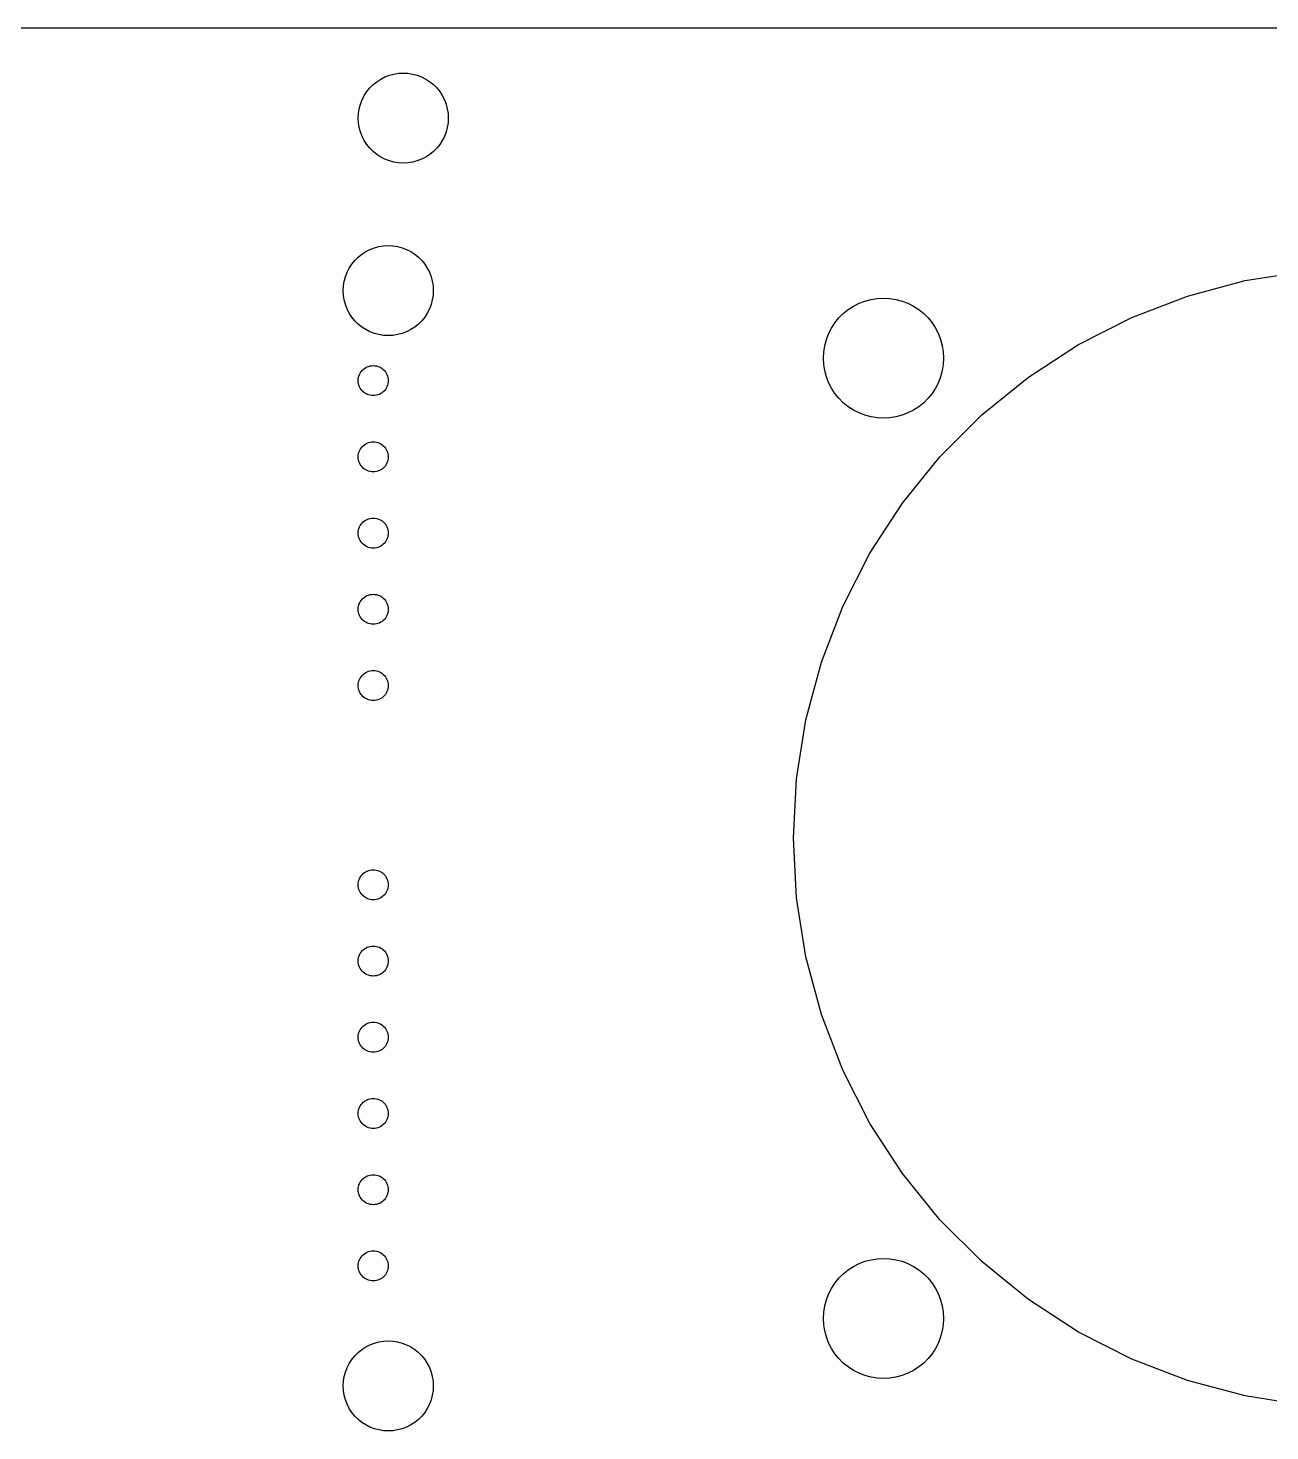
# Model space of a CAD drawing. Header units: metres. Extents: x -95 to 70, y -82 to 45.
# Drawn here: x -12.5 to 28.87, y -1.75 to 45 of the extents above; entities that cross this region are included whole.
import ezdxf

# ---------------------------------------------------------------- set-up
doc = ezdxf.new("R2010")
doc.units = ezdxf.units.M

msp = doc.modelspace()

# ---------------------------------------------------------------- linework, layer by layer
for p, q in [((70, 45), (-70, 45)), ((-0.311859, 43.4672), (-0.156784, 43.4918)), ((-0.156784, 43.4918), (0, 43.5)), ((0, 43.5), (0.156784, 43.4918)), ((0.156784, 43.4918), (0.311859, 43.4672)), ((-1.11472, 43.0037), (-1.00369, 43.1147)), ((-1.00369, 43.1147), (-0.881668, 43.2135)), ((-0.881668, 43.2135), (-0.75, 43.299)), ((-0.75, 43.299), (-0.610092, 43.3703)), ((-0.610092, 43.3703), (-0.463516, 43.4266)), ((-0.463516, 43.4266), (-0.311859, 43.4672)), ((0.311859, 43.4672), (0.463516, 43.4266)), ((0.463516, 43.4266), (0.610092, 43.3703)), ((0.610092, 43.3703), (0.75, 43.299)), ((0.75, 43.299), (0.881668, 43.2135)), ((0.881668, 43.2135), (1.00369, 43.1147)), ((1.00369, 43.1147), (1.11472, 43.0037)), ((-1.42657, 42.4635), (-1.37032, 42.6101)), ((-1.37032, 42.6101), (-1.29903, 42.75)), ((-1.29903, 42.75), (-1.21352, 42.8817)), ((-1.21352, 42.8817), (-1.11472, 43.0037)), ((1.11472, 43.0037), (1.21352, 42.8817)), ((1.21352, 42.8817), (1.29903, 42.75)), ((1.29903, 42.75), (1.37032, 42.6101)), ((1.37032, 42.6101), (1.42657, 42.4635)), ((-1.5, 42), (-1.49178, 42.1568)), ((-1.49178, 42.1568), (-1.46721, 42.3119)), ((-1.46721, 42.3119), (-1.42657, 42.4635)), ((1.42657, 42.4635), (1.46721, 42.3119)), ((1.46721, 42.3119), (1.49178, 42.1568)), ((1.49178, 42.1568), (1.5, 42)), ((-1.49178, 41.8432), (-1.5, 42)), ((-1.46721, 41.6881), (-1.49178, 41.8432)), ((-1.42657, 41.5365), (-1.46721, 41.6881)), ((1.46721, 41.6881), (1.42657, 41.5365)), ((1.49178, 41.8432), (1.46721, 41.6881)), ((1.5, 42), (1.49178, 41.8432)), ((-1.37032, 41.3899), (-1.42657, 41.5365)), ((-1.29903, 41.25), (-1.37032, 41.3899)), ((-1.21352, 41.1183), (-1.29903, 41.25)), ((1.29903, 41.25), (1.21352, 41.1183)), ((1.37032, 41.3899), (1.29903, 41.25)), ((1.42657, 41.5365), (1.37032, 41.3899)), ((-1.11472, 40.9963), (-1.21352, 41.1183)), ((-1.00369, 40.8853), (-1.11472, 40.9963)), ((-0.881668, 40.7865), (-1.00369, 40.8853)), ((-0.75, 40.701), (-0.881668, 40.7865)), ((-0.610092, 40.6297), (-0.75, 40.701)), ((0.75, 40.701), (0.610092, 40.6297)), ((0.881668, 40.7865), (0.75, 40.701)), ((1.00369, 40.8853), (0.881668, 40.7865)), ((1.11472, 40.9963), (1.00369, 40.8853)), ((1.21352, 41.1183), (1.11472, 40.9963)), ((-0.463516, 40.5734), (-0.610092, 40.6297)), ((-0.311859, 40.5328), (-0.463516, 40.5734)), ((-0.156784, 40.5082), (-0.311859, 40.5328)), ((0, 40.5), (-0.156784, 40.5082)), ((0.156784, 40.5082), (0, 40.5)), ((0.311859, 40.5328), (0.156784, 40.5082)), ((0.463516, 40.5734), (0.311859, 40.5328)), ((0.610092, 40.6297), (0.463516, 40.5734)), ((-1.50369, 37.3647), (-1.38167, 37.4635)), ((-1.38167, 37.4635), (-1.25, 37.549)), ((-1.25, 37.549), (-1.11009, 37.6203)), ((-1.11009, 37.6203), (-0.963516, 37.6766)), ((-0.963516, 37.6766), (-0.811859, 37.7172)), ((-0.811859, 37.7172), (-0.656784, 37.7418)), ((-0.656784, 37.7418), (-0.5, 37.75)), ((-0.5, 37.75), (-0.343201, 37.7418)), ((-0.343201, 37.7418), (-0.188126, 37.7172)), ((-0.188126, 37.7172), (-0.036469, 37.6766)), ((-0.036469, 37.6766), (0.110107, 37.6203)), ((0.110107, 37.6203), (0.25, 37.549)), ((0.25, 37.549), (0.381683, 37.4635)), ((0.381683, 37.4635), (0.503708, 37.3647)), ((-1.87032, 36.8601), (-1.79903, 37)), ((-1.79903, 37), (-1.71352, 37.1317)), ((-1.71352, 37.1317), (-1.61472, 37.2537)), ((-1.61472, 37.2537), (-1.50369, 37.3647)), ((0.503708, 37.3647), (0.614731, 37.2537)), ((0.614731, 37.2537), (0.713531, 37.1317)), ((0.713531, 37.1317), (0.799042, 37)), ((0.799042, 37), (0.870331, 36.8601)), ((-1.99178, 36.4068), (-1.96721, 36.5619)), ((-1.96721, 36.5619), (-1.92657, 36.7135)), ((-1.92657, 36.7135), (-1.87032, 36.8601)), ((0.870331, 36.8601), (0.92659, 36.7135)), ((0.92659, 36.7135), (0.967224, 36.5619)), ((0.967224, 36.5619), (0.991791, 36.4068)), ((26.1287, 36.0701), (28.0497, 36.5848)), ((28.0497, 36.5848), (30.0139, 36.8959)), ((-2, 36.25), (-1.99178, 36.4068)), ((-1.99178, 36.0932), (-2, 36.25)), ((-1.96721, 35.9381), (-1.99178, 36.0932)), ((0.991791, 36.0932), (0.967224, 35.9381)), ((0.991791, 36.4068), (1, 36.25)), ((1, 36.25), (0.991791, 36.0932)), ((15.7909, 35.989), (16, 36)), ((16, 36), (16.209, 35.989)), ((24.272, 35.3574), (26.1287, 36.0701)), ((-1.92657, 35.7865), (-1.96721, 35.9381)), ((-1.87032, 35.6399), (-1.92657, 35.7865)), ((-1.79903, 35.5), (-1.87032, 35.6399)), ((0.870331, 35.6399), (0.799042, 35.5)), ((0.92659, 35.7865), (0.870331, 35.6399)), ((0.967224, 35.9381), (0.92659, 35.7865)), ((14.6617, 35.4863), (14.8244, 35.618)), ((14.8244, 35.618), (15, 35.732)), ((15, 35.732), (15.1865, 35.8271)), ((15.1865, 35.8271), (15.382, 35.9021)), ((15.382, 35.9021), (15.5842, 35.9563)), ((15.5842, 35.9563), (15.7909, 35.989)), ((16.209, 35.989), (16.4158, 35.9563)), ((16.4158, 35.9563), (16.618, 35.9021)), ((16.618, 35.9021), (16.8135, 35.8271)), ((16.8135, 35.8271), (17, 35.732)), ((17, 35.732), (17.1756, 35.618)), ((17.1756, 35.618), (17.3383, 35.4863)), ((-1.71352, 35.3683), (-1.79903, 35.5)), ((-1.61472, 35.2463), (-1.71352, 35.3683)), ((-1.50369, 35.1353), (-1.61472, 35.2463)), ((-1.38167, 35.0365), (-1.50369, 35.1353)), ((0.503708, 35.1353), (0.381683, 35.0365)), ((0.614731, 35.2463), (0.503708, 35.1353)), ((0.713531, 35.3683), (0.614731, 35.2463)), ((0.799042, 35.5), (0.713531, 35.3683)), ((14.2679, 35), (14.382, 35.1756)), ((14.382, 35.1756), (14.5137, 35.3383)), ((14.5137, 35.3383), (14.6617, 35.4863)), ((17.3383, 35.4863), (17.4863, 35.3383)), ((17.4863, 35.3383), (17.618, 35.1756)), ((17.618, 35.1756), (17.732, 35)), ((22.5, 34.4545), (24.272, 35.3574)), ((-1.25, 34.951), (-1.38167, 35.0365)), ((-1.11009, 34.8797), (-1.25, 34.951)), ((-0.963516, 34.8234), (-1.11009, 34.8797)), ((-0.811859, 34.7828), (-0.963516, 34.8234)), ((-0.656784, 34.7582), (-0.811859, 34.7828)), ((-0.5, 34.75), (-0.656784, 34.7582)), ((-0.343201, 34.7582), (-0.5, 34.75)), ((-0.188126, 34.7828), (-0.343201, 34.7582)), ((-0.036469, 34.8234), (-0.188126, 34.7828)), ((0.110107, 34.8797), (-0.036469, 34.8234)), ((0.25, 34.951), (0.110107, 34.8797)), ((0.381683, 35.0365), (0.25, 34.951)), ((14.0437, 34.4158), (14.0979, 34.618)), ((14.0979, 34.618), (14.1729, 34.8135)), ((14.1729, 34.8135), (14.2679, 35)), ((17.732, 35), (17.8271, 34.8135)), ((17.8271, 34.8135), (17.9021, 34.618)), ((17.9021, 34.618), (17.9563, 34.4158)), ((14, 34), (14.011, 34.209)), ((14.011, 34.209), (14.0437, 34.4158)), ((17.9563, 34.4158), (17.989, 34.209)), ((17.989, 34.209), (18, 34)), ((20.8321, 33.3713), (22.5, 34.4545)), ((-1.29388, 33.6545), (-1.25, 33.683)), ((-1.25, 33.683), (-1.20335, 33.7068)), ((-1.20335, 33.7068), (-1.1545, 33.7255)), ((-1.1545, 33.7255), (-1.10394, 33.7391)), ((-1.10394, 33.7391), (-1.05226, 33.7473)), ((-1.05226, 33.7473), (-1, 33.75)), ((-1, 33.75), (-0.947739, 33.7473)), ((-0.947739, 33.7473), (-0.896057, 33.7391)), ((-0.896057, 33.7391), (-0.845505, 33.7255)), ((-0.845505, 33.7255), (-0.796646, 33.7068)), ((-0.796646, 33.7068), (-0.75, 33.683)), ((-0.75, 33.683), (-0.706116, 33.6545)), ((14.011, 33.7909), (14, 34)), ((14.0437, 33.5842), (14.011, 33.7909)), ((17.989, 33.7909), (17.9563, 33.5842)), ((18, 34), (17.989, 33.7909)), ((-1.5, 33.25), (-1.49725, 33.3023)), ((-1.49725, 33.1977), (-1.5, 33.25)), ((-1.49725, 33.3023), (-1.48906, 33.3539)), ((-1.48906, 33.1461), (-1.49725, 33.1977)), ((-1.48906, 33.3539), (-1.47552, 33.4045)), ((-1.47552, 33.4045), (-1.45677, 33.4534)), ((-1.45677, 33.4534), (-1.433, 33.5)), ((-1.433, 33.5), (-1.4045, 33.5439)), ((-1.4045, 33.5439), (-1.37157, 33.5846)), ((-1.37157, 33.5846), (-1.33456, 33.6216)), ((-1.33456, 33.6216), (-1.29388, 33.6545)), ((-0.706116, 33.6545), (-0.665436, 33.6216)), ((-0.665436, 33.6216), (-0.628433, 33.5846)), ((-0.628433, 33.5846), (-0.595505, 33.5439)), ((-0.595505, 33.5439), (-0.567001, 33.5)), ((-0.567001, 33.5), (-0.543228, 33.4534)), ((-0.543228, 33.4534), (-0.524475, 33.4045)), ((-0.524475, 33.4045), (-0.510941, 33.3539)), ((-0.510941, 33.3539), (-0.502747, 33.3023)), ((-0.502747, 33.1977), (-0.510941, 33.1461)), ((-0.502747, 33.3023), (-0.5, 33.25)), ((-0.5, 33.25), (-0.502747, 33.1977)), ((14.0979, 33.382), (14.0437, 33.5842)), ((14.1729, 33.1865), (14.0979, 33.382)), ((17.9021, 33.382), (17.8271, 33.1865)), ((17.9563, 33.5842), (17.9021, 33.382)), ((19.2865, 32.1198), (20.8321, 33.3713)), ((-1.47552, 33.0955), (-1.48906, 33.1461)), ((-1.45677, 33.0466), (-1.47552, 33.0955)), ((-1.433, 33), (-1.45677, 33.0466)), ((-1.4045, 32.9561), (-1.433, 33)), ((-1.37157, 32.9154), (-1.4045, 32.9561)), ((-1.33456, 32.8784), (-1.37157, 32.9154)), ((-1.29388, 32.8455), (-1.33456, 32.8784)), ((-1.25, 32.817), (-1.29388, 32.8455)), ((-1.20335, 32.7932), (-1.25, 32.817)), ((-1.1545, 32.7745), (-1.20335, 32.7932)), ((-1.10394, 32.7609), (-1.1545, 32.7745)), ((-1.05226, 32.7527), (-1.10394, 32.7609)), ((-1, 32.75), (-1.05226, 32.7527)), ((-0.947739, 32.7527), (-1, 32.75)), ((-0.896057, 32.7609), (-0.947739, 32.7527)), ((-0.845505, 32.7745), (-0.896057, 32.7609)), ((-0.796646, 32.7932), (-0.845505, 32.7745)), ((-0.75, 32.817), (-0.796646, 32.7932)), ((-0.706116, 32.8455), (-0.75, 32.817)), ((-0.665436, 32.8784), (-0.706116, 32.8455)), ((-0.628433, 32.9154), (-0.665436, 32.8784)), ((-0.595505, 32.9561), (-0.628433, 32.9154)), ((-0.567001, 33), (-0.595505, 32.9561)), ((-0.543228, 33.0466), (-0.567001, 33)), ((-0.524475, 33.0955), (-0.543228, 33.0466)), ((-0.510941, 33.1461), (-0.524475, 33.0955)), ((14.2679, 33), (14.1729, 33.1865)), ((14.382, 32.8244), (14.2679, 33)), ((14.5137, 32.6617), (14.382, 32.8244)), ((17.618, 32.8244), (17.4863, 32.6617)), ((17.732, 33), (17.618, 32.8244)), ((17.8271, 33.1865), (17.732, 33)), ((14.6617, 32.5137), (14.5137, 32.6617)), ((14.8244, 32.382), (14.6617, 32.5137)), ((15, 32.2679), (14.8244, 32.382)), ((15.1865, 32.1729), (15, 32.2679)), ((17, 32.2679), (16.8135, 32.1729)), ((17.1756, 32.382), (17, 32.2679)), ((17.3383, 32.5137), (17.1756, 32.382)), ((17.4863, 32.6617), (17.3383, 32.5137)), ((15.382, 32.0979), (15.1865, 32.1729)), ((15.5842, 32.0437), (15.382, 32.0979)), ((15.7909, 32.011), (15.5842, 32.0437)), ((16, 32), (15.7909, 32.011)), ((16.209, 32.011), (16, 32)), ((16.4158, 32.0437), (16.209, 32.011)), ((16.618, 32.0979), (16.4158, 32.0437)), ((16.8135, 32.1729), (16.618, 32.0979)), ((17.8802, 30.7135), (19.2865, 32.1198)), ((-1.48906, 30.814), (-1.47552, 30.8645)), ((-1.47552, 30.8645), (-1.45677, 30.9134)), ((-1.45677, 30.9134), (-1.433, 30.96)), ((-1.433, 30.96), (-1.4045, 31.0039)), ((-1.4045, 31.0039), (-1.37157, 31.0446)), ((-1.37157, 31.0446), (-1.33456, 31.0816)), ((-1.33456, 31.0816), (-1.29388, 31.1145)), ((-1.29388, 31.1145), (-1.25, 31.143)), ((-1.25, 31.143), (-1.20335, 31.1668)), ((-1.20335, 31.1668), (-1.1545, 31.1855)), ((-1.1545, 31.1855), (-1.10394, 31.1991)), ((-1.10394, 31.1991), (-1.05226, 31.2073)), ((-1.05226, 31.2073), (-1, 31.21)), ((-1, 31.21), (-0.947739, 31.2073)), ((-0.947739, 31.2073), (-0.896057, 31.1991)), ((-0.896057, 31.1991), (-0.845505, 31.1855)), ((-0.845505, 31.1855), (-0.796646, 31.1668)), ((-0.796646, 31.1668), (-0.75, 31.143)), ((-0.75, 31.143), (-0.706116, 31.1145)), ((-0.706116, 31.1145), (-0.665436, 31.0816)), ((-0.665436, 31.0816), (-0.628433, 31.0446)), ((-0.628433, 31.0446), (-0.595505, 31.0039)), ((-0.595505, 31.0039), (-0.567001, 30.96)), ((-0.567001, 30.96), (-0.543228, 30.9134)), ((-0.543228, 30.9134), (-0.524475, 30.8645)), ((-0.524475, 30.8645), (-0.510941, 30.814)), ((-1.5, 30.71), (-1.49725, 30.7623)), ((-1.49725, 30.6577), (-1.5, 30.71)), ((-1.49725, 30.7623), (-1.48906, 30.814)), ((-1.48906, 30.606), (-1.49725, 30.6577)), ((-1.47552, 30.5555), (-1.48906, 30.606)), ((-1.45677, 30.5066), (-1.47552, 30.5555)), ((-1.433, 30.46), (-1.45677, 30.5066)), ((-1.4045, 30.4161), (-1.433, 30.46)), ((-1.37157, 30.3754), (-1.4045, 30.4161)), ((-0.595505, 30.4161), (-0.628433, 30.3754)), ((-0.567001, 30.46), (-0.595505, 30.4161)), ((-0.543228, 30.5066), (-0.567001, 30.46)), ((-0.524475, 30.5555), (-0.543228, 30.5066)), ((-0.510941, 30.606), (-0.524475, 30.5555)), ((-0.510941, 30.814), (-0.502747, 30.7623)), ((-0.502747, 30.6577), (-0.510941, 30.606)), ((-0.502747, 30.7623), (-0.5, 30.71)), ((-0.5, 30.71), (-0.502747, 30.6577)), ((16.6287, 29.1679), (17.8802, 30.7135)), ((-1.33456, 30.3384), (-1.37157, 30.3754)), ((-1.29388, 30.3055), (-1.33456, 30.3384)), ((-1.25, 30.277), (-1.29388, 30.3055)), ((-1.20335, 30.2532), (-1.25, 30.277)), ((-1.1545, 30.2345), (-1.20335, 30.2532)), ((-1.10394, 30.2209), (-1.1545, 30.2345)), ((-1.05226, 30.2128), (-1.10394, 30.2209)), ((-1, 30.21), (-1.05226, 30.2128)), ((-0.947739, 30.2128), (-1, 30.21)), ((-0.896057, 30.2209), (-0.947739, 30.2128)), ((-0.845505, 30.2345), (-0.896057, 30.2209)), ((-0.796646, 30.2532), (-0.845505, 30.2345)), ((-0.75, 30.277), (-0.796646, 30.2532)), ((-0.706116, 30.3055), (-0.75, 30.277)), ((-0.665436, 30.3384), (-0.706116, 30.3055)), ((-0.628433, 30.3754), (-0.665436, 30.3384)), ((15.5455, 27.5), (16.6287, 29.1679)), ((-1.37157, 28.5046), (-1.33456, 28.5416)), ((-1.33456, 28.5416), (-1.29388, 28.5745)), ((-1.29388, 28.5745), (-1.25, 28.603)), ((-1.25, 28.603), (-1.20335, 28.6268)), ((-1.20335, 28.6268), (-1.1545, 28.6455)), ((-1.1545, 28.6455), (-1.10394, 28.6591)), ((-1.10394, 28.6591), (-1.05226, 28.6673)), ((-1.05226, 28.6673), (-1, 28.67)), ((-1, 28.67), (-0.947739, 28.6673)), ((-0.947739, 28.6673), (-0.896057, 28.6591)), ((-0.896057, 28.6591), (-0.845505, 28.6455)), ((-0.845505, 28.6455), (-0.796646, 28.6268)), ((-0.796646, 28.6268), (-0.75, 28.603)), ((-0.75, 28.603), (-0.706116, 28.5745)), ((-0.706116, 28.5745), (-0.665436, 28.5416)), ((-0.665436, 28.5416), (-0.628433, 28.5046)), ((-1.5, 28.17), (-1.49725, 28.2223)), ((-1.49725, 28.1177), (-1.5, 28.17)), ((-1.49725, 28.2223), (-1.48906, 28.274)), ((-1.48906, 28.0661), (-1.49725, 28.1177)), ((-1.48906, 28.274), (-1.47552, 28.3245)), ((-1.47552, 28.0155), (-1.48906, 28.0661)), ((-1.47552, 28.3245), (-1.45677, 28.3734)), ((-1.45677, 28.3734), (-1.433, 28.42)), ((-1.433, 28.42), (-1.4045, 28.4639)), ((-1.4045, 28.4639), (-1.37157, 28.5046)), ((-0.628433, 28.5046), (-0.595505, 28.4639)), ((-0.595505, 28.4639), (-0.567001, 28.42)), ((-0.567001, 28.42), (-0.543228, 28.3734)), ((-0.543228, 28.3734), (-0.524475, 28.3245)), ((-0.524475, 28.3245), (-0.510941, 28.274)), ((-0.510941, 28.0661), (-0.524475, 28.0155)), ((-0.510941, 28.274), (-0.502747, 28.2223)), ((-0.502747, 28.1177), (-0.510941, 28.0661)), ((-0.502747, 28.2223), (-0.5, 28.17)), ((-0.5, 28.17), (-0.502747, 28.1177)), ((-1.45677, 27.9666), (-1.47552, 28.0155)), ((-1.433, 27.92), (-1.45677, 27.9666)), ((-1.4045, 27.8761), (-1.433, 27.92)), ((-1.37157, 27.8354), (-1.4045, 27.8761)), ((-1.33456, 27.7984), (-1.37157, 27.8354)), ((-1.29388, 27.7655), (-1.33456, 27.7984)), ((-1.25, 27.737), (-1.29388, 27.7655)), ((-1.20335, 27.7132), (-1.25, 27.737)), ((-1.1545, 27.6945), (-1.20335, 27.7132)), ((-1.10394, 27.6809), (-1.1545, 27.6945)), ((-1.05226, 27.6727), (-1.10394, 27.6809)), ((-1, 27.67), (-1.05226, 27.6727)), ((-0.947739, 27.6727), (-1, 27.67)), ((-0.896057, 27.6809), (-0.947739, 27.6727)), ((-0.845505, 27.6945), (-0.896057, 27.6809)), ((-0.796646, 27.7132), (-0.845505, 27.6945)), ((-0.75, 27.737), (-0.796646, 27.7132)), ((-0.706116, 27.7655), (-0.75, 27.737)), ((-0.665436, 27.7984), (-0.706116, 27.7655)), ((-0.628433, 27.8354), (-0.665436, 27.7984)), ((-0.595505, 27.8761), (-0.628433, 27.8354)), ((-0.567001, 27.92), (-0.595505, 27.8761)), ((-0.543228, 27.9666), (-0.567001, 27.92)), ((-0.524475, 28.0155), (-0.543228, 27.9666)), ((14.6426, 25.728), (15.5455, 27.5)), ((-1.49725, 25.6823), (-1.48906, 25.734)), ((-1.48906, 25.734), (-1.47552, 25.7845)), ((-1.47552, 25.7845), (-1.45677, 25.8334)), ((-1.45677, 25.8334), (-1.433, 25.88)), ((-1.433, 25.88), (-1.4045, 25.9239)), ((-1.4045, 25.9239), (-1.37157, 25.9646)), ((-1.37157, 25.9646), (-1.33456, 26.0016)), ((-1.33456, 26.0016), (-1.29388, 26.0345)), ((-1.29388, 26.0345), (-1.25, 26.063)), ((-1.25, 26.063), (-1.20335, 26.0868)), ((-1.20335, 26.0868), (-1.1545, 26.1055)), ((-1.1545, 26.1055), (-1.10394, 26.1191)), ((-1.10394, 26.1191), (-1.05226, 26.1273)), ((-1.05226, 26.1273), (-1, 26.13)), ((-1, 26.13), (-0.947739, 26.1273)), ((-0.947739, 26.1273), (-0.896057, 26.1191)), ((-0.896057, 26.1191), (-0.845505, 26.1055)), ((-0.845505, 26.1055), (-0.796646, 26.0868)), ((-0.796646, 26.0868), (-0.75, 26.063)), ((-0.75, 26.063), (-0.706116, 26.0345)), ((-0.706116, 26.0345), (-0.665436, 26.0016)), ((-0.665436, 26.0016), (-0.628433, 25.9646)), ((-0.628433, 25.9646), (-0.595505, 25.9239)), ((-0.595505, 25.9239), (-0.567001, 25.88)), ((-0.567001, 25.88), (-0.543228, 25.8334)), ((-0.543228, 25.8334), (-0.524475, 25.7845)), ((-0.524475, 25.7845), (-0.510941, 25.734)), ((-0.510941, 25.734), (-0.502747, 25.6823)), ((13.9299, 23.8713), (14.6426, 25.728)), ((-1.5, 25.63), (-1.49725, 25.6823)), ((-1.49725, 25.5777), (-1.5, 25.63)), ((-1.48906, 25.526), (-1.49725, 25.5777)), ((-1.47552, 25.4755), (-1.48906, 25.526)), ((-1.45677, 25.4266), (-1.47552, 25.4755)), ((-1.433, 25.38), (-1.45677, 25.4266)), ((-1.4045, 25.3361), (-1.433, 25.38)), ((-1.37157, 25.2954), (-1.4045, 25.3361)), ((-1.33456, 25.2584), (-1.37157, 25.2954)), ((-1.29388, 25.2255), (-1.33456, 25.2584)), ((-0.665436, 25.2584), (-0.706116, 25.2255)), ((-0.628433, 25.2954), (-0.665436, 25.2584)), ((-0.595505, 25.3361), (-0.628433, 25.2954)), ((-0.567001, 25.38), (-0.595505, 25.3361)), ((-0.543228, 25.4266), (-0.567001, 25.38)), ((-0.524475, 25.4755), (-0.543228, 25.4266)), ((-0.510941, 25.526), (-0.524475, 25.4755)), ((-0.502747, 25.5777), (-0.510941, 25.526)), ((-0.502747, 25.6823), (-0.5, 25.63)), ((-0.5, 25.63), (-0.502747, 25.5777)), ((-1.25, 25.197), (-1.29388, 25.2255)), ((-1.20335, 25.1732), (-1.25, 25.197)), ((-1.1545, 25.1545), (-1.20335, 25.1732)), ((-1.10394, 25.1409), (-1.1545, 25.1545)), ((-1.05226, 25.1328), (-1.10394, 25.1409)), ((-1, 25.13), (-1.05226, 25.1328)), ((-0.947739, 25.1328), (-1, 25.13)), ((-0.896057, 25.1409), (-0.947739, 25.1328)), ((-0.845505, 25.1545), (-0.896057, 25.1409)), ((-0.796646, 25.1732), (-0.845505, 25.1545)), ((-0.75, 25.197), (-0.796646, 25.1732)), ((-0.706116, 25.2255), (-0.75, 25.197)), ((13.4152, 21.9503), (13.9299, 23.8713)), ((-1.433, 23.34), (-1.4045, 23.3839)), ((-1.4045, 23.3839), (-1.37157, 23.4246)), ((-1.37157, 23.4246), (-1.33456, 23.4616)), ((-1.33456, 23.4616), (-1.29388, 23.4945)), ((-1.29388, 23.4945), (-1.25, 23.523)), ((-1.25, 23.523), (-1.20335, 23.5468)), ((-1.20335, 23.5468), (-1.1545, 23.5655)), ((-1.1545, 23.5655), (-1.10394, 23.5791)), ((-1.10394, 23.5791), (-1.05226, 23.5873)), ((-1.05226, 23.5873), (-1, 23.59)), ((-1, 23.59), (-0.947739, 23.5873)), ((-0.947739, 23.5873), (-0.896057, 23.5791)), ((-0.896057, 23.5791), (-0.845505, 23.5655)), ((-0.845505, 23.5655), (-0.796646, 23.5468)), ((-0.796646, 23.5468), (-0.75, 23.523)), ((-0.75, 23.523), (-0.706116, 23.4945)), ((-0.706116, 23.4945), (-0.665436, 23.4616)), ((-0.665436, 23.4616), (-0.628433, 23.4246)), ((-0.628433, 23.4246), (-0.595505, 23.3839)), ((-0.595505, 23.3839), (-0.567001, 23.34)), ((-1.5, 23.09), (-1.49725, 23.1423)), ((-1.49725, 23.0378), (-1.5, 23.09)), ((-1.49725, 23.1423), (-1.48906, 23.194)), ((-1.48906, 22.9861), (-1.49725, 23.0378)), ((-1.48906, 23.194), (-1.47552, 23.2445)), ((-1.47552, 22.9355), (-1.48906, 22.9861)), ((-1.47552, 23.2445), (-1.45677, 23.2934)), ((-1.45677, 22.8866), (-1.47552, 22.9355)), ((-1.45677, 23.2934), (-1.433, 23.34)), ((-0.567001, 23.34), (-0.543228, 23.2934)), ((-0.543228, 23.2934), (-0.524475, 23.2445)), ((-0.524475, 22.9355), (-0.543228, 22.8866)), ((-0.524475, 23.2445), (-0.510941, 23.194)), ((-0.510941, 22.9861), (-0.524475, 22.9355)), ((-0.510941, 23.194), (-0.502747, 23.1423)), ((-0.502747, 23.0378), (-0.510941, 22.9861)), ((-0.502747, 23.1423), (-0.5, 23.09)), ((-0.5, 23.09), (-0.502747, 23.0378)), ((-1.433, 22.84), (-1.45677, 22.8866)), ((-1.4045, 22.7961), (-1.433, 22.84)), ((-1.37157, 22.7554), (-1.4045, 22.7961)), ((-1.33456, 22.7184), (-1.37157, 22.7554)), ((-1.29388, 22.6855), (-1.33456, 22.7184)), ((-1.25, 22.657), (-1.29388, 22.6855)), ((-1.20335, 22.6332), (-1.25, 22.657)), ((-1.1545, 22.6145), (-1.20335, 22.6332)), ((-1.10394, 22.6009), (-1.1545, 22.6145)), ((-1.05226, 22.5927), (-1.10394, 22.6009)), ((-1, 22.59), (-1.05226, 22.5927)), ((-0.947739, 22.5927), (-1, 22.59)), ((-0.896057, 22.6009), (-0.947739, 22.5927)), ((-0.845505, 22.6145), (-0.896057, 22.6009)), ((-0.796646, 22.6332), (-0.845505, 22.6145)), ((-0.75, 22.657), (-0.796646, 22.6332)), ((-0.706116, 22.6855), (-0.75, 22.657)), ((-0.665436, 22.7184), (-0.706116, 22.6855)), ((-0.628433, 22.7554), (-0.665436, 22.7184)), ((-0.595505, 22.7961), (-0.628433, 22.7554)), ((-0.567001, 22.84), (-0.595505, 22.7961)), ((-0.543228, 22.8866), (-0.567001, 22.84)), ((13.1041, 19.986), (13.4152, 21.9503)), ((13, 18), (13.1041, 19.986)), ((13.1041, 16.0139), (13, 18)), ((-1.33456, 16.8216), (-1.29388, 16.8545)), ((-1.29388, 16.8545), (-1.25, 16.883)), ((-1.25, 16.883), (-1.20335, 16.9068)), ((-1.20335, 16.9068), (-1.1545, 16.9255)), ((-1.1545, 16.9255), (-1.10394, 16.9391)), ((-1.10394, 16.9391), (-1.05226, 16.9473)), ((-1.05226, 16.9473), (-1, 16.95)), ((-1, 16.95), (-0.947739, 16.9473)), ((-0.947739, 16.9473), (-0.896057, 16.9391)), ((-0.896057, 16.9391), (-0.845505, 16.9255)), ((-0.845505, 16.9255), (-0.796646, 16.9068)), ((-0.796646, 16.9068), (-0.75, 16.883)), ((-0.75, 16.883), (-0.706116, 16.8545)), ((-0.706116, 16.8545), (-0.665436, 16.8216)), ((-1.5, 16.45), (-1.49725, 16.5023)), ((-1.49725, 16.3977), (-1.5, 16.45)), ((-1.49725, 16.5023), (-1.48906, 16.554)), ((-1.48906, 16.346), (-1.49725, 16.3977)), ((-1.48906, 16.554), (-1.47552, 16.6045)), ((-1.47552, 16.6045), (-1.45677, 16.6534)), ((-1.45677, 16.6534), (-1.433, 16.7)), ((-1.433, 16.7), (-1.4045, 16.7439)), ((-1.4045, 16.7439), (-1.37157, 16.7846)), ((-1.37157, 16.7846), (-1.33456, 16.8216)), ((-0.665436, 16.8216), (-0.628433, 16.7846)), ((-0.628433, 16.7846), (-0.595505, 16.7439)), ((-0.595505, 16.7439), (-0.567001, 16.7)), ((-0.567001, 16.7), (-0.543228, 16.6534)), ((-0.543228, 16.6534), (-0.524475, 16.6045)), ((-0.524475, 16.6045), (-0.510941, 16.554)), ((-0.510941, 16.554), (-0.502747, 16.5023)), ((-0.502747, 16.3977), (-0.510941, 16.346)), ((-0.502747, 16.5023), (-0.5, 16.45)), ((-0.5, 16.45), (-0.502747, 16.3977)), ((-1.47552, 16.2955), (-1.48906, 16.346)), ((-1.45677, 16.2466), (-1.47552, 16.2955)), ((-1.433, 16.2), (-1.45677, 16.2466)), ((-1.4045, 16.1561), (-1.433, 16.2)), ((-1.37157, 16.1154), (-1.4045, 16.1561)), ((-1.33456, 16.0784), (-1.37157, 16.1154)), ((-1.29388, 16.0455), (-1.33456, 16.0784)), ((-1.25, 16.017), (-1.29388, 16.0455)), ((-1.20335, 15.9932), (-1.25, 16.017)), ((-1.1545, 15.9745), (-1.20335, 15.9932)), ((-1.10394, 15.9609), (-1.1545, 15.9745)), ((-1.05226, 15.9527), (-1.10394, 15.9609)), ((-1, 15.95), (-1.05226, 15.9527)), ((-0.947739, 15.9527), (-1, 15.95)), ((-0.896057, 15.9609), (-0.947739, 15.9527)), ((-0.845505, 15.9745), (-0.896057, 15.9609)), ((-0.796646, 15.9932), (-0.845505, 15.9745)), ((-0.75, 16.017), (-0.796646, 15.9932)), ((-0.706116, 16.0455), (-0.75, 16.017)), ((-0.665436, 16.0784), (-0.706116, 16.0455)), ((-0.628433, 16.1154), (-0.665436, 16.0784)), ((-0.595505, 16.1561), (-0.628433, 16.1154)), ((-0.567001, 16.2), (-0.595505, 16.1561)), ((-0.543228, 16.2466), (-0.567001, 16.2)), ((-0.524475, 16.2955), (-0.543228, 16.2466)), ((-0.510941, 16.346), (-0.524475, 16.2955)), ((13.4152, 14.0497), (13.1041, 16.0139)), ((-1.48906, 14.0139), (-1.47552, 14.0645)), ((-1.47552, 14.0645), (-1.45677, 14.1134)), ((-1.45677, 14.1134), (-1.433, 14.16)), ((-1.433, 14.16), (-1.4045, 14.2039)), ((-1.4045, 14.2039), (-1.37157, 14.2446)), ((-1.37157, 14.2446), (-1.33456, 14.2816)), ((-1.33456, 14.2816), (-1.29388, 14.3145)), ((-1.29388, 14.3145), (-1.25, 14.343)), ((-1.25, 14.343), (-1.20335, 14.3668)), ((-1.20335, 14.3668), (-1.1545, 14.3855)), ((-1.1545, 14.3855), (-1.10394, 14.3991)), ((-1.10394, 14.3991), (-1.05226, 14.4073)), ((-1.05226, 14.4073), (-1, 14.41)), ((-1, 14.41), (-0.947739, 14.4073)), ((-0.947739, 14.4073), (-0.896057, 14.3991)), ((-0.896057, 14.3991), (-0.845505, 14.3855)), ((-0.845505, 14.3855), (-0.796646, 14.3668)), ((-0.796646, 14.3668), (-0.75, 14.343)), ((-0.75, 14.343), (-0.706116, 14.3145)), ((-0.706116, 14.3145), (-0.665436, 14.2816)), ((-0.665436, 14.2816), (-0.628433, 14.2446)), ((-0.628433, 14.2446), (-0.595505, 14.2039)), ((-0.595505, 14.2039), (-0.567001, 14.16)), ((-0.567001, 14.16), (-0.543228, 14.1134)), ((-0.543228, 14.1134), (-0.524475, 14.0645)), ((-0.524475, 14.0645), (-0.510941, 14.0139)), ((13.9299, 12.1287), (13.4152, 14.0497)), ((-1.5, 13.91), (-1.49725, 13.9622)), ((-1.49725, 13.8577), (-1.5, 13.91)), ((-1.49725, 13.9622), (-1.48906, 14.0139)), ((-1.48906, 13.806), (-1.49725, 13.8577)), ((-1.47552, 13.7555), (-1.48906, 13.806)), ((-1.45677, 13.7066), (-1.47552, 13.7555)), ((-1.433, 13.66), (-1.45677, 13.7066)), ((-1.4045, 13.6161), (-1.433, 13.66)), ((-1.37157, 13.5754), (-1.4045, 13.6161)), ((-1.33456, 13.5384), (-1.37157, 13.5754)), ((-0.628433, 13.5754), (-0.665436, 13.5384)), ((-0.595505, 13.6161), (-0.628433, 13.5754)), ((-0.567001, 13.66), (-0.595505, 13.6161)), ((-0.543228, 13.7066), (-0.567001, 13.66)), ((-0.524475, 13.7555), (-0.543228, 13.7066)), ((-0.510941, 13.806), (-0.524475, 13.7555)), ((-0.510941, 14.0139), (-0.502747, 13.9622)), ((-0.502747, 13.8577), (-0.510941, 13.806)), ((-0.502747, 13.9622), (-0.5, 13.91)), ((-0.5, 13.91), (-0.502747, 13.8577)), ((-1.29388, 13.5055), (-1.33456, 13.5384)), ((-1.25, 13.477), (-1.29388, 13.5055)), ((-1.20335, 13.4532), (-1.25, 13.477)), ((-1.1545, 13.4345), (-1.20335, 13.4532)), ((-1.10394, 13.4209), (-1.1545, 13.4345)), ((-1.05226, 13.4127), (-1.10394, 13.4209)), ((-1, 13.41), (-1.05226, 13.4127)), ((-0.947739, 13.4127), (-1, 13.41)), ((-0.896057, 13.4209), (-0.947739, 13.4127)), ((-0.845505, 13.4345), (-0.896057, 13.4209)), ((-0.796646, 13.4532), (-0.845505, 13.4345)), ((-0.75, 13.477), (-0.796646, 13.4532)), ((-0.706116, 13.5055), (-0.75, 13.477)), ((-0.665436, 13.5384), (-0.706116, 13.5055)), ((-1.4045, 11.6639), (-1.37157, 11.7046)), ((-1.37157, 11.7046), (-1.33456, 11.7416)), ((-1.33456, 11.7416), (-1.29388, 11.7745)), ((-1.29388, 11.7745), (-1.25, 11.803)), ((-1.25, 11.803), (-1.20335, 11.8268)), ((-1.20335, 11.8268), (-1.1545, 11.8455)), ((-1.1545, 11.8455), (-1.10394, 11.8591)), ((-1.10394, 11.8591), (-1.05226, 11.8672)), ((-1.05226, 11.8672), (-1, 11.87)), ((-1, 11.87), (-0.947739, 11.8672)), ((-0.947739, 11.8672), (-0.896057, 11.8591)), ((-0.896057, 11.8591), (-0.845505, 11.8455)), ((-0.845505, 11.8455), (-0.796646, 11.8268)), ((-0.796646, 11.8268), (-0.75, 11.803)), ((-0.75, 11.803), (-0.706116, 11.7745)), ((-0.706116, 11.7745), (-0.665436, 11.7416)), ((-0.665436, 11.7416), (-0.628433, 11.7046)), ((-0.628433, 11.7046), (-0.595505, 11.6639)), ((14.6426, 10.272), (13.9299, 12.1287)), ((-1.5, 11.37), (-1.49725, 11.4223)), ((-1.49725, 11.3177), (-1.5, 11.37)), ((-1.49725, 11.4223), (-1.48906, 11.474)), ((-1.48906, 11.266), (-1.49725, 11.3177)), ((-1.48906, 11.474), (-1.47552, 11.5245)), ((-1.47552, 11.2155), (-1.48906, 11.266)), ((-1.47552, 11.5245), (-1.45677, 11.5734)), ((-1.45677, 11.5734), (-1.433, 11.62)), ((-1.433, 11.62), (-1.4045, 11.6639)), ((-0.595505, 11.6639), (-0.567001, 11.62)), ((-0.567001, 11.62), (-0.543228, 11.5734)), ((-0.543228, 11.5734), (-0.524475, 11.5245)), ((-0.524475, 11.5245), (-0.510941, 11.474)), ((-0.510941, 11.266), (-0.524475, 11.2155)), ((-0.510941, 11.474), (-0.502747, 11.4223)), ((-0.502747, 11.3177), (-0.510941, 11.266)), ((-0.502747, 11.4223), (-0.5, 11.37)), ((-0.5, 11.37), (-0.502747, 11.3177)), ((-1.45677, 11.1666), (-1.47552, 11.2155)), ((-1.433, 11.12), (-1.45677, 11.1666)), ((-1.4045, 11.0761), (-1.433, 11.12)), ((-1.37157, 11.0354), (-1.4045, 11.0761)), ((-1.33456, 10.9984), (-1.37157, 11.0354)), ((-1.29388, 10.9655), (-1.33456, 10.9984)), ((-1.25, 10.937), (-1.29388, 10.9655)), ((-1.20335, 10.9132), (-1.25, 10.937)), ((-1.1545, 10.8945), (-1.20335, 10.9132)), ((-1.10394, 10.8809), (-1.1545, 10.8945)), ((-1.05226, 10.8727), (-1.10394, 10.8809)), ((-1, 10.87), (-1.05226, 10.8727)), ((-0.947739, 10.8727), (-1, 10.87)), ((-0.896057, 10.8809), (-0.947739, 10.8727)), ((-0.845505, 10.8945), (-0.896057, 10.8809)), ((-0.796646, 10.9132), (-0.845505, 10.8945)), ((-0.75, 10.937), (-0.796646, 10.9132)), ((-0.706116, 10.9655), (-0.75, 10.937)), ((-0.665436, 10.9984), (-0.706116, 10.9655)), ((-0.628433, 11.0354), (-0.665436, 10.9984)), ((-0.595505, 11.0761), (-0.628433, 11.0354)), ((-0.567001, 11.12), (-0.595505, 11.0761)), ((-0.543228, 11.1666), (-0.567001, 11.12)), ((-0.524475, 11.2155), (-0.543228, 11.1666)), ((15.5455, 8.5), (14.6426, 10.272)), ((-1.49725, 8.88226), (-1.48906, 8.93394)), ((-1.48906, 8.93394), (-1.47552, 8.9845)), ((-1.47552, 8.9845), (-1.45677, 9.03336)), ((-1.45677, 9.03336), (-1.433, 9.07999)), ((-1.433, 9.07999), (-1.4045, 9.12389)), ((-1.4045, 9.12389), (-1.37157, 9.16455)), ((-1.37157, 9.16455), (-1.33456, 9.20157)), ((-1.33456, 9.20157), (-1.29388, 9.2345)), ((-1.29388, 9.2345), (-1.25, 9.263)), ((-1.25, 9.263), (-1.20335, 9.28676)), ((-1.20335, 9.28676), (-1.1545, 9.30553)), ((-1.1545, 9.30553), (-1.10394, 9.31906)), ((-1.10394, 9.31906), (-1.05226, 9.32726)), ((-1.05226, 9.32726), (-1, 9.32999)), ((-1, 9.32999), (-0.947739, 9.32726)), ((-0.947739, 9.32726), (-0.896057, 9.31906)), ((-0.896057, 9.31906), (-0.845505, 9.30553)), ((-0.845505, 9.30553), (-0.796646, 9.28676)), ((-0.796646, 9.28676), (-0.75, 9.263)), ((-0.75, 9.263), (-0.706116, 9.2345)), ((-0.706116, 9.2345), (-0.665436, 9.20157)), ((-0.665436, 9.20157), (-0.628433, 9.16455)), ((-0.628433, 9.16455), (-0.595505, 9.12389)), ((-0.595505, 9.12389), (-0.567001, 9.07999)), ((-0.567001, 9.07999), (-0.543228, 9.03336)), ((-0.543228, 9.03336), (-0.524475, 8.9845)), ((-0.524475, 8.9845), (-0.510941, 8.93394)), ((-0.510941, 8.93394), (-0.502747, 8.88226)), ((-1.5, 8.82999), (-1.49725, 8.88226)), ((-1.49725, 8.77773), (-1.5, 8.82999)), ((-1.48906, 8.72604), (-1.49725, 8.77773)), ((-1.47552, 8.67549), (-1.48906, 8.72604)), ((-1.45677, 8.62662), (-1.47552, 8.67549)), ((-1.433, 8.57999), (-1.45677, 8.62662)), ((-1.4045, 8.5361), (-1.433, 8.57999)), ((-1.37157, 8.49542), (-1.4045, 8.5361)), ((-1.33456, 8.45842), (-1.37157, 8.49542)), ((-1.29388, 8.42549), (-1.33456, 8.45842)), ((-1.25, 8.39697), (-1.29388, 8.42549)), ((-0.706116, 8.42549), (-0.75, 8.39697)), ((-0.665436, 8.45842), (-0.706116, 8.42549)), ((-0.628433, 8.49542), (-0.665436, 8.45842)), ((-0.595505, 8.5361), (-0.628433, 8.49542)), ((-0.567001, 8.57999), (-0.595505, 8.5361)), ((-0.543228, 8.62662), (-0.567001, 8.57999)), ((-0.524475, 8.67549), (-0.543228, 8.62662)), ((-0.510941, 8.72604), (-0.524475, 8.67549)), ((-0.502747, 8.77773), (-0.510941, 8.72604)), ((-0.502747, 8.88226), (-0.5, 8.82999)), ((-0.5, 8.82999), (-0.502747, 8.77773)), ((16.6287, 6.83208), (15.5455, 8.5)), ((-1.20335, 8.37321), (-1.25, 8.39697)), ((-1.1545, 8.35446), (-1.20335, 8.37321)), ((-1.10394, 8.34091), (-1.1545, 8.35446)), ((-1.05226, 8.33273), (-1.10394, 8.34091)), ((-1, 8.32999), (-1.05226, 8.33273)), ((-0.947739, 8.33273), (-1, 8.32999)), ((-0.896057, 8.34091), (-0.947739, 8.33273)), ((-0.845505, 8.35446), (-0.896057, 8.34091)), ((-0.796646, 8.37321), (-0.845505, 8.35446)), ((-0.75, 8.39697), (-0.796646, 8.37321)), ((-1.433, 6.53999), (-1.4045, 6.58388)), ((-1.4045, 6.58388), (-1.37157, 6.62456)), ((-1.37157, 6.62456), (-1.33456, 6.66156)), ((-1.33456, 6.66156), (-1.29388, 6.6945)), ((-1.29388, 6.6945), (-1.25, 6.72301)), ((-1.25, 6.72301), (-1.20335, 6.74677)), ((-1.20335, 6.74677), (-1.1545, 6.76552)), ((-1.1545, 6.76552), (-1.10394, 6.77907)), ((-1.10394, 6.77907), (-1.05226, 6.78725)), ((-1.05226, 6.78725), (-1, 6.78999)), ((-1, 6.78999), (-0.947739, 6.78725)), ((-0.947739, 6.78725), (-0.896057, 6.77907)), ((-0.896057, 6.77907), (-0.845505, 6.76552)), ((-0.845505, 6.76552), (-0.796646, 6.74677)), ((-0.796646, 6.74677), (-0.75, 6.72301)), ((-0.75, 6.72301), (-0.706116, 6.6945)), ((-0.706116, 6.6945), (-0.665436, 6.66156)), ((-0.665436, 6.66156), (-0.628433, 6.62456)), ((-0.628433, 6.62456), (-0.595505, 6.58388)), ((-0.595505, 6.58388), (-0.567001, 6.53999)), ((17.8802, 5.28651), (16.6287, 6.83208)), ((-1.5, 6.28999), (-1.49725, 6.34225)), ((-1.49725, 6.23773), (-1.5, 6.28999)), ((-1.49725, 6.34225), (-1.48906, 6.39395)), ((-1.48906, 6.18604), (-1.49725, 6.23773)), ((-1.48906, 6.39395), (-1.47552, 6.4445)), ((-1.47552, 6.13548), (-1.48906, 6.18604)), ((-1.47552, 6.4445), (-1.45677, 6.49336)), ((-1.45677, 6.08662), (-1.47552, 6.13548)), ((-1.45677, 6.49336), (-1.433, 6.53999)), ((-1.433, 6.03999), (-1.45677, 6.08662)), ((-0.567001, 6.53999), (-0.543228, 6.49336)), ((-0.543228, 6.08662), (-0.567001, 6.03999)), ((-0.543228, 6.49336), (-0.524475, 6.4445)), ((-0.524475, 6.13548), (-0.543228, 6.08662)), ((-0.524475, 6.4445), (-0.510941, 6.39395)), ((-0.510941, 6.18604), (-0.524475, 6.13548)), ((-0.510941, 6.39395), (-0.502747, 6.34225)), ((-0.502747, 6.23773), (-0.510941, 6.18604)), ((-0.502747, 6.34225), (-0.5, 6.28999)), ((-0.5, 6.28999), (-0.502747, 6.23773)), ((-1.4045, 5.99609), (-1.433, 6.03999)), ((-1.37157, 5.95543), (-1.4045, 5.99609)), ((-1.33456, 5.91843), (-1.37157, 5.95543)), ((-1.29388, 5.88548), (-1.33456, 5.91843)), ((-1.25, 5.85698), (-1.29388, 5.88548)), ((-1.20335, 5.83322), (-1.25, 5.85698)), ((-1.1545, 5.81447), (-1.20335, 5.83322)), ((-1.10394, 5.80092), (-1.1545, 5.81447)), ((-1.05226, 5.79272), (-1.10394, 5.80092)), ((-1, 5.78999), (-1.05226, 5.79272)), ((-0.947739, 5.79272), (-1, 5.78999)), ((-0.896057, 5.80092), (-0.947739, 5.79272)), ((-0.845505, 5.81447), (-0.896057, 5.80092)), ((-0.796646, 5.83322), (-0.845505, 5.81447)), ((-0.75, 5.85698), (-0.796646, 5.83322)), ((-0.706116, 5.88548), (-0.75, 5.85698)), ((-0.665436, 5.91843), (-0.706116, 5.88548)), ((-0.628433, 5.95543), (-0.665436, 5.91843)), ((-0.595505, 5.99609), (-0.628433, 5.95543)), ((-0.567001, 6.03999), (-0.595505, 5.99609)), ((19.2865, 3.88023), (17.8802, 5.28651)), ((-1.20335, 4.20677), (-1.1545, 4.22552)), ((-1.1545, 4.22552), (-1.10394, 4.23906)), ((-1.10394, 4.23906), (-1.05226, 4.24725)), ((-1.05226, 4.24725), (-1, 4.25)), ((-1, 4.25), (-0.947739, 4.24725)), ((-0.947739, 4.24725), (-0.896057, 4.23906)), ((-0.896057, 4.23906), (-0.845505, 4.22552)), ((-0.845505, 4.22552), (-0.796646, 4.20677)), ((-1.5, 3.75), (-1.49725, 3.80226)), ((-1.49725, 3.69774), (-1.5, 3.75)), ((-1.49725, 3.80226), (-1.48906, 3.85394)), ((-1.48906, 3.85394), (-1.47552, 3.9045)), ((-1.47552, 3.9045), (-1.45677, 3.95335)), ((-1.45677, 3.95335), (-1.433, 4)), ((-1.433, 4), (-1.4045, 4.04388)), ((-1.4045, 4.04388), (-1.37157, 4.08456)), ((-1.37157, 4.08456), (-1.33456, 4.12157)), ((-1.33456, 4.12157), (-1.29388, 4.1545)), ((-1.29388, 4.1545), (-1.25, 4.183)), ((-1.25, 4.183), (-1.20335, 4.20677)), ((-0.796646, 4.20677), (-0.75, 4.183)), ((-0.75, 4.183), (-0.706116, 4.1545)), ((-0.706116, 4.1545), (-0.665436, 4.12157)), ((-0.665436, 4.12157), (-0.628433, 4.08456)), ((-0.628433, 4.08456), (-0.595505, 4.04388)), ((-0.595505, 4.04388), (-0.567001, 4)), ((-0.567001, 4), (-0.543228, 3.95335)), ((-0.543228, 3.95335), (-0.524475, 3.9045)), ((-0.524475, 3.9045), (-0.510941, 3.85394)), ((-0.510941, 3.85394), (-0.502747, 3.80226)), ((-0.502747, 3.80226), (-0.5, 3.75)), ((-0.5, 3.75), (-0.502747, 3.69774)), ((15, 3.73204), (15.1865, 3.82709)), ((15.1865, 3.82709), (15.382, 3.9021)), ((15.382, 3.9021), (15.5842, 3.95628)), ((15.5842, 3.95628), (15.7909, 3.98903)), ((15.7909, 3.98903), (16, 4)), ((16, 4), (16.209, 3.98903)), ((16.209, 3.98903), (16.4158, 3.95628)), ((16.4158, 3.95628), (16.618, 3.9021)), ((16.618, 3.9021), (16.8135, 3.82709)), ((16.8135, 3.82709), (17, 3.73204)), ((20.8321, 2.62866), (19.2865, 3.88023)), ((-1.48906, 3.64606), (-1.49725, 3.69774)), ((-1.47552, 3.5955), (-1.48906, 3.64606)), ((-1.45677, 3.54665), (-1.47552, 3.5955)), ((-1.433, 3.5), (-1.45677, 3.54665)), ((-1.4045, 3.45612), (-1.433, 3.5)), ((-1.37157, 3.41544), (-1.4045, 3.45612)), ((-1.33456, 3.37843), (-1.37157, 3.41544)), ((-1.29388, 3.3455), (-1.33456, 3.37843)), ((-1.25, 3.317), (-1.29388, 3.3455)), ((-1.20335, 3.29323), (-1.25, 3.317)), ((-1.1545, 3.27448), (-1.20335, 3.29323)), ((-1.10394, 3.26094), (-1.1545, 3.27448)), ((-0.845505, 3.27448), (-0.896057, 3.26094)), ((-0.796646, 3.29323), (-0.845505, 3.27448)), ((-0.75, 3.317), (-0.796646, 3.29323)), ((-0.706116, 3.3455), (-0.75, 3.317)), ((-0.665436, 3.37843), (-0.706116, 3.3455)), ((-0.628433, 3.41544), (-0.665436, 3.37843)), ((-0.595505, 3.45612), (-0.628433, 3.41544)), ((-0.567001, 3.5), (-0.595505, 3.45612)), ((-0.543228, 3.54665), (-0.567001, 3.5)), ((-0.524475, 3.5955), (-0.543228, 3.54665)), ((-0.510941, 3.64606), (-0.524475, 3.5955)), ((-0.502747, 3.69774), (-0.510941, 3.64606)), ((14.382, 3.17557), (14.5137, 3.33826)), ((14.5137, 3.33826), (14.6617, 3.48628)), ((14.6617, 3.48628), (14.8244, 3.61803)), ((14.8244, 3.61803), (15, 3.73204)), ((17, 3.73204), (17.1756, 3.61803)), ((17.1756, 3.61803), (17.3383, 3.48628)), ((17.3383, 3.48628), (17.4863, 3.33826)), ((17.4863, 3.33826), (17.618, 3.17557)), ((-1.05226, 3.25275), (-1.10394, 3.26094)), ((-1, 3.25), (-1.05226, 3.25275)), ((-0.947739, 3.25275), (-1, 3.25)), ((-0.896057, 3.26094), (-0.947739, 3.25275)), ((14.0979, 2.61803), (14.1729, 2.81346)), ((14.1729, 2.81346), (14.2679, 3)), ((14.2679, 3), (14.382, 3.17557)), ((17.618, 3.17557), (17.732, 3)), ((17.732, 3), (17.8271, 2.81346)), ((17.8271, 2.81346), (17.9021, 2.61803)), ((14.011, 2.20905), (14.0437, 2.41582)), ((14.0437, 2.41582), (14.0979, 2.61803)), ((17.9021, 2.61803), (17.9563, 2.41582)), ((17.9563, 2.41582), (17.989, 2.20905)), ((22.5, 1.54552), (20.8321, 2.62866)), ((14, 2), (14.011, 2.20905)), ((14.011, 1.79094), (14, 2)), ((17.989, 2.20905), (18, 2)), ((18, 2), (17.989, 1.79094)), ((14.0437, 1.58417), (14.011, 1.79094)), ((14.0979, 1.38196), (14.0437, 1.58417)), ((17.9563, 1.58417), (17.9021, 1.38196)), ((17.989, 1.79094), (17.9563, 1.58417)), ((24.272, 0.642624), (22.5, 1.54552)), ((-1.50369, 0.864731), (-1.38167, 0.963531)), ((-1.38167, 0.963531), (-1.25, 1.04904)), ((-1.25, 1.04904), (-1.11009, 1.12033)), ((-1.11009, 1.12033), (-0.963516, 1.17659)), ((-0.963516, 1.17659), (-0.811859, 1.21722)), ((-0.811859, 1.21722), (-0.656784, 1.24179)), ((-0.656784, 1.24179), (-0.5, 1.25)), ((-0.5, 1.25), (-0.343201, 1.24179)), ((-0.343201, 1.24179), (-0.188126, 1.21722)), ((-0.188126, 1.21722), (-0.036469, 1.17659)), ((-0.036469, 1.17659), (0.110107, 1.12033)), ((0.110107, 1.12033), (0.25, 1.04904)), ((0.25, 1.04904), (0.381683, 0.963531)), ((0.381683, 0.963531), (0.503708, 0.864731)), ((14.1729, 1.18652), (14.0979, 1.38196)), ((14.2679, 1), (14.1729, 1.18652)), ((14.382, 0.824417), (14.2679, 1)), ((17.732, 1), (17.618, 0.824417)), ((17.8271, 1.18652), (17.732, 1)), ((17.9021, 1.38196), (17.8271, 1.18652)), ((-1.87032, 0.360107), (-1.79903, 0.5)), ((-1.79903, 0.5), (-1.71352, 0.631683)), ((-1.71352, 0.631683), (-1.61472, 0.753708)), ((-1.61472, 0.753708), (-1.50369, 0.864731)), ((0.503708, 0.864731), (0.614731, 0.753708)), ((0.614731, 0.753708), (0.713531, 0.631683)), ((0.713531, 0.631683), (0.799042, 0.5)), ((0.799042, 0.5), (0.870331, 0.360107)), ((14.5137, 0.661728), (14.382, 0.824417)), ((14.6617, 0.513702), (14.5137, 0.661728)), ((14.8244, 0.381958), (14.6617, 0.513702)), ((17.3383, 0.513702), (17.1756, 0.381958)), ((17.4863, 0.661728), (17.3383, 0.513702)), ((17.618, 0.824417), (17.4863, 0.661728)), ((26.1287, -0.070068), (24.272, 0.642624)), ((-1.99178, -0.093201), (-1.96721, 0.061874)), ((-1.96721, 0.061874), (-1.92657, 0.213531)), ((-1.92657, 0.213531), (-1.87032, 0.360107)), ((0.870331, 0.360107), (0.92659, 0.213531)), ((0.92659, 0.213531), (0.967224, 0.061874)), ((0.967224, 0.061874), (0.991791, -0.093201)), ((15, 0.267944), (14.8244, 0.381958)), ((15.1865, 0.172897), (15, 0.267944)), ((15.382, 0.097885), (15.1865, 0.172897)), ((15.5842, 0.043701), (15.382, 0.097885)), ((15.7909, 0.010956), (15.5842, 0.043701)), ((16, 0), (15.7909, 0.010956)), ((16.209, 0.010956), (16, 0)), ((16.4158, 0.043701), (16.209, 0.010956)), ((16.618, 0.097885), (16.4158, 0.043701)), ((16.8135, 0.172897), (16.618, 0.097885)), ((17, 0.267944), (16.8135, 0.172897)), ((17.1756, 0.381958), (17, 0.267944)), ((-2, -0.25), (-1.99178, -0.093201)), ((-1.99178, -0.406784), (-2, -0.25)), ((-1.96721, -0.561859), (-1.99178, -0.406784)), ((0.991791, -0.406784), (0.967224, -0.561859)), ((0.991791, -0.093201), (1, -0.25)), ((1, -0.25), (0.991791, -0.406784)), ((28.0497, -0.584793), (26.1287, -0.070068)), ((-1.92657, -0.713516), (-1.96721, -0.561859)), ((-1.87032, -0.860092), (-1.92657, -0.713516)), ((-1.79903, -1), (-1.87032, -0.860092)), ((0.870331, -0.860092), (0.799042, -1)), ((0.92659, -0.713516), (0.870331, -0.860092)), ((0.967224, -0.561859), (0.92659, -0.713516)), ((30.0139, -0.895905), (28.0497, -0.584793)), ((-1.71352, -1.13167), (-1.79903, -1)), ((-1.61472, -1.25369), (-1.71352, -1.13167)), ((-1.50369, -1.36472), (-1.61472, -1.25369)), ((-1.38167, -1.46352), (-1.50369, -1.36472)), ((0.503708, -1.36472), (0.381683, -1.46352)), ((0.614731, -1.25369), (0.503708, -1.36472)), ((0.713531, -1.13167), (0.614731, -1.25369)), ((0.799042, -1), (0.713531, -1.13167)), ((-1.25, -1.54903), (-1.38167, -1.46352)), ((-1.11009, -1.62032), (-1.25, -1.54903)), ((-0.963516, -1.67657), (-1.11009, -1.62032)), ((-0.811859, -1.71721), (-0.963516, -1.67657)), ((-0.656784, -1.74178), (-0.811859, -1.71721)), ((-0.5, -1.75), (-0.656784, -1.74178)), ((-0.343201, -1.74178), (-0.5, -1.75)), ((-0.188126, -1.71721), (-0.343201, -1.74178)), ((-0.036469, -1.67657), (-0.188126, -1.71721)), ((0.110107, -1.62032), (-0.036469, -1.67657)), ((0.25, -1.54903), (0.110107, -1.62032)), ((0.381683, -1.46352), (0.25, -1.54903))]:
    msp.add_line(p, q)

doc.saveas('drawing.dxf')
